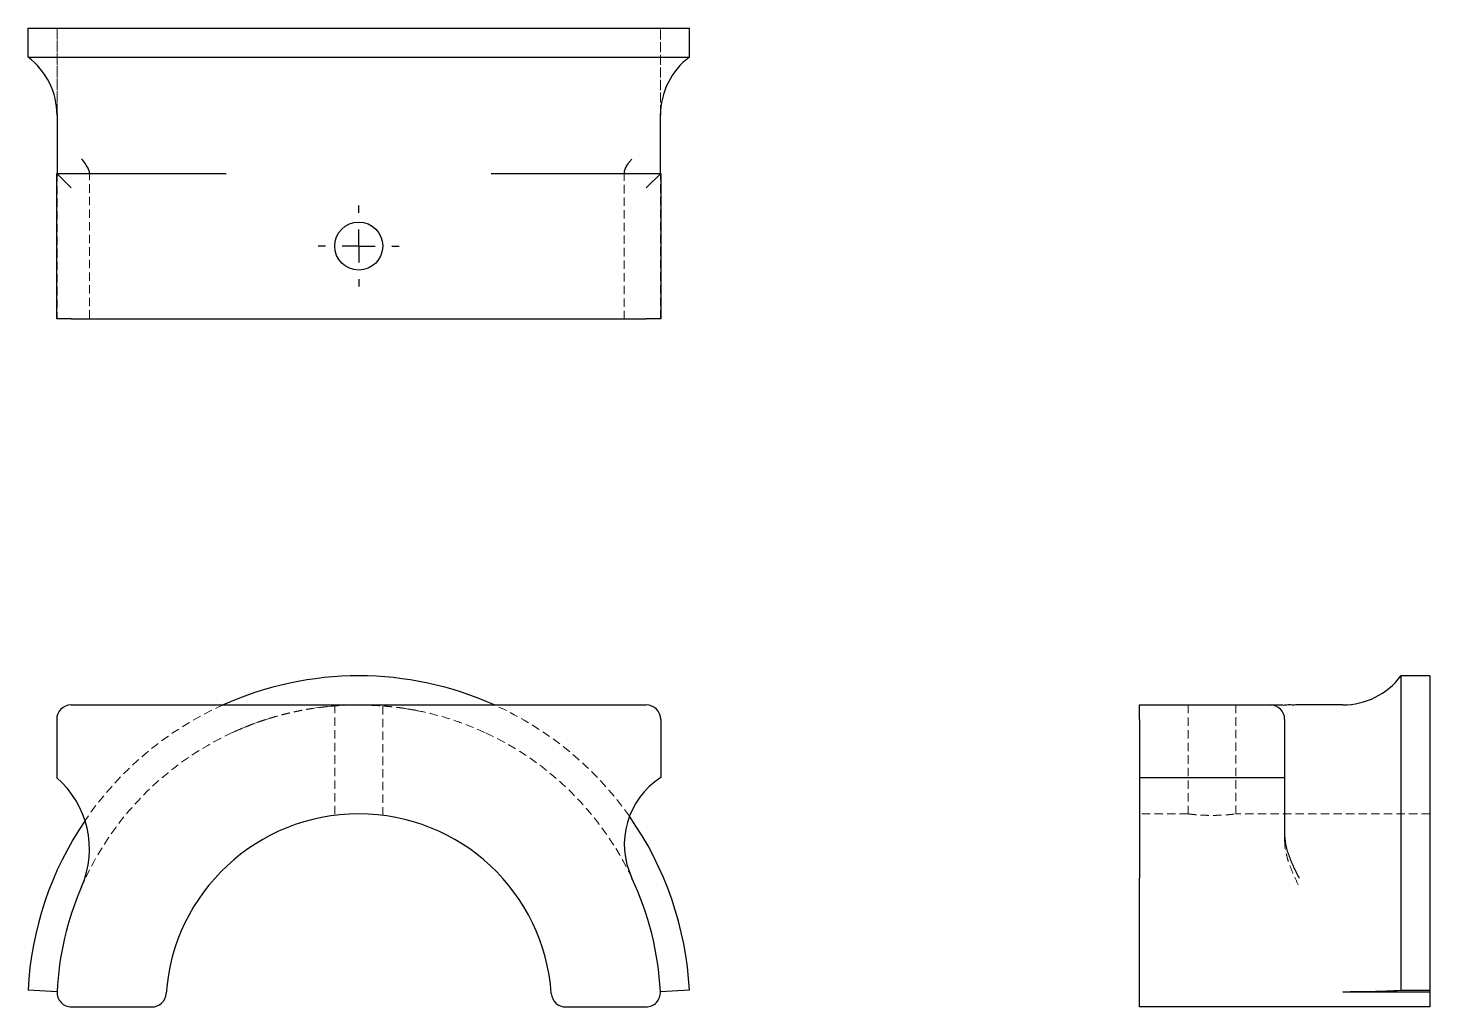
# Model space of a CAD drawing. Header units: millimetres. Extents: x 33 to 245, y 32 to 180.
import ezdxf

# ---------------------------------------------------------------- set-up
doc = ezdxf.new("R2010")
doc.units = ezdxf.units.MM
doc.linetypes.add('HIDDEN', pattern=[1.905, 1.27, -0.635])
doc.layers.add('10', color=7, linetype='Continuous')

# ---------------------------------------------------------------- blocks, each defined once
blk = doc.blocks.new('SW_CENTERMARKSYMBOL_0')
at = {"layer": '10', "color": 0}
for p, q in [((0, 5), (0, 6.13)), ((0, 0), (0, 2.5)), ((-5, 0), (-6.13, 0)), ((0, 0), (-2.5, 0)), ((0, 0), (0, -2.5)), ((0, 0), (2.5, 0)), ((5, 0), (6.13, 0)), ((0, -5), (0, -6.13))]:
    blk.add_line(p, q, dxfattribs=at)

msp = doc.modelspace()

# ---------------------------------------------------------------- linework, layer by layer
at = {"color": 7, "linetype": 'Continuous', "lineweight": 25}
for p, q in [((33, 175.58), (33, 179.97)), ((33, 179.97), (133, 179.97)), ((133, 175.58), (133, 179.97)), ((33, 175.58), (133, 175.58)), ((37.39, 167.04), (37.39, 158)), ((128.61, 158), (128.61, 167.04)), ((37.33, 158), (62.97, 158)), ((37.33, 158), (39.53, 155.8)), ((37.33, 136.03), (37.33, 158)), ((103.03, 158), (128.67, 158)), ((126.47, 155.8), (128.67, 158)), ((128.67, 158), (128.67, 136.03)), ((39.53, 136.03), (37.33, 136.03)), ((39.53, 136.03), (126.47, 136.03)), ((128.67, 136.03), (126.47, 136.03)), ((244.97, 82.03), (240.58, 82.03)), ((240.58, 82.03), (240.58, 34.5)), ((244.97, 82.03), (244.97, 34.5)), ((39.53, 77.64), (126.47, 77.64)), ((201.03, 77.64), (220.8, 77.64)), ((201.03, 75.44), (201.03, 77.64)), ((231.79, 77.64), (225.2, 77.64)), ((37.33, 75.44), (37.33, 66.65)), ((128.67, 75.44), (128.67, 66.65)), ((201.03, 75.44), (201.03, 66.65)), ((223, 75.44), (223, 66.65)), ((201.03, 66.65), (201.03, 51.44)), ((201.03, 66.65), (223, 66.65)), ((223, 66.65), (223, 57.89)), ((201.03, 34.28), (201.03, 51.44)), ((37.39, 34.28), (33, 34.5)), ((133, 34.5), (128.61, 34.28)), ((201.03, 31.97), (201.03, 34.28)), ((231.79, 34.28), (244.97, 34.28)), ((240.58, 34.5), (244.97, 34.5)), ((244.97, 34.5), (244.97, 34.28)), ((244.97, 34.28), (244.97, 31.97)), ((39.58, 31.97), (51.69, 31.97)), ((114.31, 31.97), (126.42, 31.97)), ((244.97, 31.97), (201.03, 31.97))]:
    msp.add_line(p, q, dxfattribs=at)
at = {"color": 7, "linetype": 'HIDDEN', "lineweight": 18}
for p, q in [((37.39, 166.79), (37.39, 179.97)), ((37.39, 179.97), (37.39, 167.04)), ((128.61, 166.79), (128.61, 179.97)), ((128.61, 167.04), (128.61, 179.97)), ((37.39, 158), (37.39, 136.03)), ((42.28, 136.03), (42.28, 158.11)), ((123.16, 158.15), (123.16, 136.03)), ((128.61, 136.03), (128.61, 158)), ((79.2, 77.46), (76.53, 77.17)), ((79.37, 77.64), (79.37, 60.93)), ((83, 77.64), (81.74, 77.59)), ((83, 77.63), (82.22, 77.62)), ((82.64, 77.62), (83, 77.62)), ((84.13, 77.6), (83, 77.64)), ((83.78, 77.62), (83, 77.63)), ((83, 77.62), (83.36, 77.62)), ((86.63, 60.93), (86.63, 77.64)), ((208.39, 77.64), (208.39, 61.16)), ((215.64, 61.16), (215.64, 77.64)), ((222.51, 76.78), (222.36, 76.99)), ((208.39, 61.16), (201.03, 61.16)), ((244.97, 61.16), (215.63, 61.16)), ((223, 57.9), (223, 57.05))]:
    msp.add_line(p, q, dxfattribs=at)
at = {"color": 7, "linetype": 'Continuous', "lineweight": 25, "flags": 128}
msp.add_lwpolyline([(220.8, 77.64), (220.8, 77.64)], dxfattribs=at)
at = {"color": 7, "linetype": 'HIDDEN', "lineweight": 18, "flags": 128}
msp.add_lwpolyline([(220.8, 77.64), (220.8, 77.64)], dxfattribs=at)
at = {"color": 7, "linetype": 'Continuous', "lineweight": 25}
msp.add_circle((83, 147.01), 3.63, dxfattribs=at)
for centre, radius, start, end in [((26.4, 166.79), 10.99, 359.9895, 53.082), ((139.6, 166.79), 10.99, 126.9189, 180.0096), ((83, 31.97), 50.06, 65.8144, 114.1856), ((231.79, 88.62), 10.99, 270, 323.1301), ((39.53, 75.44), 2.2, 90, 180), ((126.47, 75.44), 2.2, 0, 90), ((220.8, 75.44), 2.2, 0, 90), ((27.98, 55.83), 14.3, 336.5515, 49.1834), ((135.16, 56.56), 12, 122.7539, 205.2429), ((83, 31.97), 50.06, 145.7516, 177.1028), ((83, 31.97), 29.19, 4.0142, 175.9858), ((83, 31.97), 50.06, 2.8972, 35.1521), ((83, 31.97), 45.67, 2.8972, 25.2429), ((83, 31.97), 45.67, 156.5515, 177.1028), ((39.58, 34.17), 2.2, 177.1028, 270), ((51.69, 34.17), 2.2, 270, 355.9858), ((114.31, 34.17), 2.2, 184.0142, 270), ((126.42, 34.17), 2.2, 270, 2.8972), ((232.51, 179.76), 145.48, 269.7161, 273.1792)]:
    msp.add_arc(centre, radius, start, end, dxfattribs=at)
at = {"color": 7, "linetype": 'HIDDEN', "lineweight": 18}
for radius, start, end in [(50.06, 114.1856, 145.7516), (50.06, 35.1521, 65.8144), (45.67, 114.7431, 156.5515), (45.67, 25.2429, 65.2569)]:
    msp.add_arc((83, 31.97), radius, start, end, dxfattribs=at)
at = {"color": 7, "linetype": 'Continuous', "lineweight": 25}
for points, knots in [([(42.23, 158), (42.28, 158), (42.3, 158.09), (42.26, 158.3), (42.23, 158.38), (42.17, 158.56), (42.13, 158.66), (41.98, 158.97), (41.85, 159.2), (41.52, 159.69), (41.33, 159.94), (41.1, 160.2)], [0, 0, 0, 0, 0.25, 0.25, 0.375, 0.375, 0.5, 0.5, 0.75, 0.75, 1, 1, 1, 1]), ([(123.24, 158), (123.17, 158), (123.15, 158.09), (123.18, 158.3), (123.2, 158.38), (123.26, 158.56), (123.3, 158.66), (123.44, 158.97), (123.56, 159.2), (123.81, 159.57), (123.9, 159.69), (124.09, 159.94), (124.2, 160.07), (124.31, 160.2)], [0, 0, 0, 0, 0.25, 0.25, 0.375, 0.375, 0.5, 0.5, 0.75, 0.75, 0.875, 0.875, 1, 1, 1, 1]), ([(220.8, 77.64), (221.18, 77.64), (221.46, 77.67), (222.27, 77.63), (222.66, 77.62), (223.02, 77.62)], [-1, -1, -1, -1, -0.5, -0.5, 0, 0, 0, 0]), ([(225.2, 77.64), (224.83, 77.64), (224.55, 77.6), (223.76, 77.63), (223.38, 77.62), (223.02, 77.62)], [0, 0, 0, 0, 0.5, 0.5, 1, 1, 1, 1]), ([(223, 57.89), (223, 57.31), (223.09, 56.73), (223.3, 55.87), (223.38, 55.59), (223.56, 55.03), (223.66, 54.76), (223.97, 53.96), (224.2, 53.44), (224.57, 52.67), (224.69, 52.42), (224.94, 51.93), (225.07, 51.68), (225.2, 51.44)], [0, 0, 0, 0, 0.25, 0.25, 0.375, 0.375, 0.5, 0.5, 0.75, 0.75, 0.875, 0.875, 1, 1, 1, 1])]:
    msp.add_open_spline(points, degree=3, knots=knots, dxfattribs=at)
at = {"color": 7, "linetype": 'HIDDEN', "lineweight": 18}
for points, knots in [([(64.17, 73.58), (64.61, 73.77), (65.43, 74.13), (66.57, 74.59), (67.52, 74.94), (68.32, 75.22), (69.06, 75.46), (69.82, 75.7), (70.68, 75.95), (71.59, 76.19), (72.52, 76.42), (73.46, 76.63), (74.42, 76.83), (75.39, 77), (76.33, 77.15), (77.32, 77.28), (78.44, 77.41), (79.8, 77.52), (81.35, 77.6), (82.44, 77.61), (83, 77.61)], [0, 0, 0, 0, 0.074493, 0.13764, 0.189474, 0.230967, 0.268536, 0.309512, 0.355371, 0.40635, 0.454767, 0.503932, 0.553831, 0.606345, 0.656847, 0.70115, 0.760069, 0.831756, 0.913185, 1, 1, 1, 1]), ([(82.26, 77.62), (82.31, 77.62), (82.42, 77.62), (82.52, 77.62), (82.56, 77.62)], [0, 0, 0, 0, 0.5328, 1, 1, 1, 1]), ([(83, 77.61), (83.46, 77.61), (84.32, 77.6), (85.5, 77.55), (86.46, 77.5), (87.26, 77.43), (87.98, 77.36), (88.86, 77.26), (89.96, 77.11), (91.3, 76.89), (92.21, 76.7), (92.67, 76.6)], [0, 0, 0, 0, 0.141831, 0.263907, 0.361216, 0.437289, 0.511462, 0.585243, 0.711947, 0.854029, 1, 1, 1, 1]), ([(83.44, 77.62), (83.48, 77.62), (83.58, 77.62), (83.69, 77.62), (83.74, 77.62)], [0, 0, 0, 0, 0.4672, 1, 1, 1, 1]), ([(102.11, 73.44), (101.11, 73.88), (99.1, 74.76), (95.98, 75.79), (92.83, 76.62), (90.71, 76.97), (89.67, 77.14)], [0, 0, 0, 0, 0.252283, 0.504565, 0.756848, 1, 1, 1, 1]), ([(70, 75.75), (68.97, 75.42), (66.89, 74.76), (64.89, 73.89), (63.89, 73.44)], [0, 0, 0, 0, 0.497594, 1, 1, 1, 1]), ([(208.39, 61.16), (208.4, 61.16), (208.42, 61.15), (208.57, 61.14), (208.82, 61.11), (209.16, 61.07), (209.58, 61.03), (210.07, 61), (210.61, 60.96), (211.2, 60.94), (211.81, 60.93), (212.42, 60.93), (213.02, 60.95), (213.58, 60.97), (214.11, 61.01), (214.58, 61.04), (214.98, 61.08), (215.29, 61.12), (215.51, 61.14), (215.63, 61.16), (215.63, 61.16), (215.63, 61.16)], [0, 0, 0, 0, 0.052648, 0.106829, 0.159475, 0.213634, 0.26653, 0.32095, 0.374009, 0.428623, 0.481406, 0.535736, 0.588233, 0.642245, 0.694893, 0.749048, 0.802048, 0.856582, 0.909588, 0.96415, 1, 1, 1, 1]), ([(223, 57.05), (223, 56.42), (223.09, 55.81), (223.3, 54.9), (223.38, 54.59), (223.56, 54), (223.66, 53.71), (223.97, 52.85), (224.2, 52.29), (224.69, 51.2), (224.94, 50.66), (225.2, 50.14)], [0, 0, 0, 0, 0.25, 0.25, 0.375, 0.375, 0.5, 0.5, 0.75, 0.75, 1, 1, 1, 1])]:
    msp.add_open_spline(points, degree=3, knots=knots, dxfattribs=at)

# ---------------------------------------------------------------- block references
at = {"layer": '10'}
msp.add_blockref('SW_CENTERMARKSYMBOL_0', (83, 147.01), dxfattribs=at)

doc.saveas('drawing.dxf')
